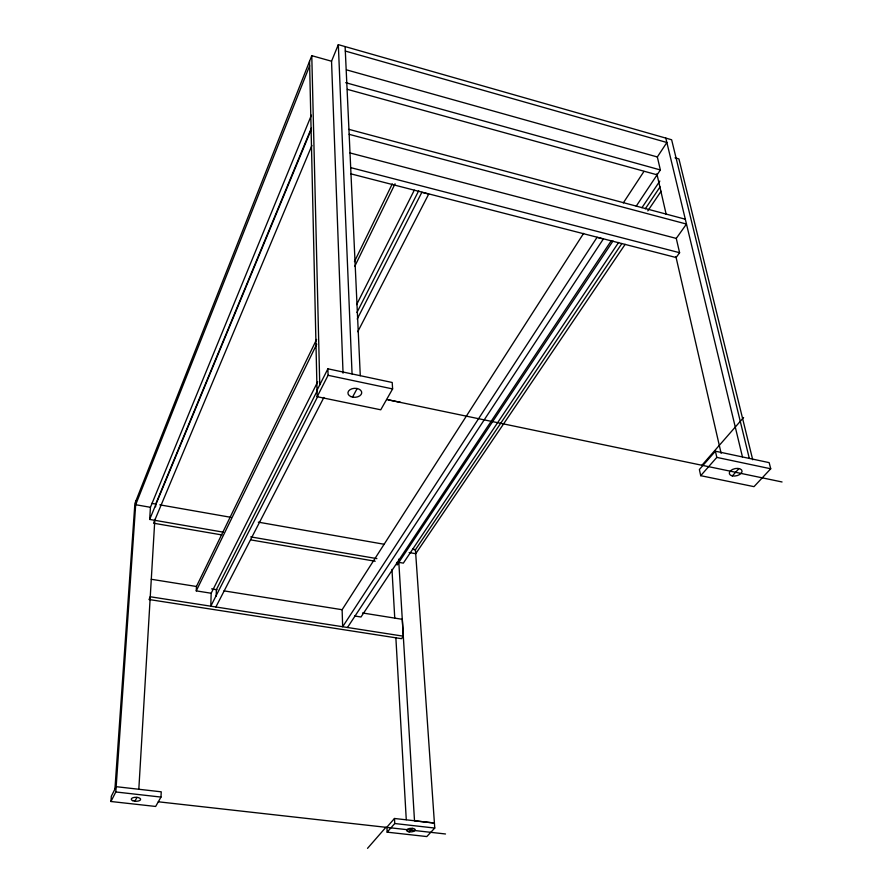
<?xml version="1.0" encoding="UTF-8"?>
<svg xmlns="http://www.w3.org/2000/svg" width="893" height="893" viewBox="0 0 893 893"><rect width="100%" height="100%" fill="white"/><g stroke="black" fill="none" stroke-linecap="round" stroke-linejoin="round"><path stroke-width="1.34" d="M216.184 596.323L216.363 589.659L317.227 390.81M317.752 381.746L211.172 593.242L210.781 606.191L317.897 396.146M211.172 593.242L196.27 590.876L196.438 586.478L316.624 339.396M160.986 797.081L161.242 791.823L116.168 786.677L111.324 796.243L110.944 801.501L155.65 806.457L160.986 797.081L115.8 791.968L110.944 801.501M138.817 789.256L154.846 519.38M155.594 506.856L155.706 504.065L311.423 127.956M223.295 532.161L149.678 519.425L150.437 507.302L311.411 115.164M115.8 791.968L135.97 500.593M114.918 789.133L134.888 503.496L311.78 55.679L331.537 61.226L343.046 373.14M309.648 65.792L135.691 504.724L150.437 507.302M331.537 61.226L338.324 44.65L671.636 139.766L749.305 458.41M149.678 519.425L311.222 129.563M153.92 522.249L311.903 145.447M149.377 598.589L150.191 596.747L403.335 636.184L402.308 619.318L362.525 612.966M354.443 261.638L392.273 183.88M196.27 590.876L316.769 344.118M354.7 266.46L395.063 183.791M356.62 304.625L414.296 190.164M317.026 390.252L327.898 368.809L392.206 382.483L392.607 388.924L380.753 409.798L317.171 396.704L309.547 61.316M356.943 312.517L418.728 190.722M317.171 396.704L328.077 375.306L327.898 368.809M357.2 319.091L421.842 192.319L428.707 194.082L357.769 331.716M215.883 606.983L323.891 397.43M134.91 801.2L136.975 797.36M352.534 397.106L357.155 388.511M583.631 233.352L342.119 609.718L342.666 626.73L597.015 237.382L603.333 239L347.489 627.478M623.303 202.901L643.942 171.445M636.218 206.16L660.362 169.949L657.337 156.967L666.87 142.5L345.323 51.057M611.113 240.976L360.995 616.996L354.655 615.991M613.022 240.965L397.095 565.001L396.939 562.389M618.626 242.427L403.335 563.126L398.803 562.344M641.944 207.701L659.827 181.067M398.635 559.208L414.508 820.812L434.411 823.045L394.483 818.479L386.903 827.152L387.149 832.164L426.798 836.562L434.757 828.057L415.435 549.731L621.908 243.51M645.271 208.839L660.083 186.883M625.145 244.347L415.714 553.705L409.161 552.555M647.816 210.871L661.099 191.247M350.804 173.834L676.113 257.53L679.595 252.708L676.269 238.409L686.471 224.065L349.152 134.33M403.335 636.184L401.526 638.685L148.964 599.504M367.525 848.35L385.899 827.309M701.92 465.275L743.601 417.522M715.405 451.199L699.375 469.528L700.715 475.679L754.005 486.652L770.726 468.78L769.163 462.63L715.405 451.199L716.811 457.395L700.715 475.679M387.149 832.164L394.751 823.525L394.483 818.479M409.351 831.852L412.51 828.369M732.349 475.902L739.013 468.546M158.307 801.791L445.507 833.984M394.751 823.525L434.757 828.057M151.23 579.267L196.505 586.489M211.608 588.889L217.088 589.771M223.953 590.865L341.941 609.685M250.721 536.883L376.891 558.616M153.529 523.198L221.944 534.94M250.676 539.874L375.205 561.239M412.778 549.262L415.491 549.731M151.754 503.373L155.762 504.076M159.791 504.835L230.941 517.337M258.311 522.148L384.191 544.272M412.733 549.251L415.435 549.731M388.399 399.818L400.778 402.408M386.68 399.539L782.056 481.974M328.077 375.306L392.607 388.924M716.811 457.395L770.726 468.78M350.569 167.594L679.595 252.708M349.967 152.937L676.269 238.409M348.929 129.362L685.311 219.209M345.691 82.681L660.362 169.949M347.388 89.356L657.103 174.827M346.495 69.855L657.337 156.967M675.041 157.838L678.926 158.932L752.721 459.772M665.81 138.102L742.463 456.948M656.857 173.744L666.211 214.465M675.889 256.548L721.131 453.354M391.971 569.399L394.751 618.068M395.856 637.535L406.27 819.685M345.111 46.581L360.281 375.696M338.324 44.65L352.065 373.955M311.78 55.679L319.761 384.861M350.893 396.592A6.91 4.498 -2.3 0 0 361.71 393.02A6.91 4.498 -2.3 0 0 351.898 388.801A6.91 4.498 -2.3 0 0 350.893 396.592M732.327 475.891A6.485 3.661 -12.5 0 0 742.061 471.381A6.485 3.661 -12.5 0 0 732.651 469.394A6.485 3.661 -12.5 0 0 732.327 475.891M408.347 831.673A4.353 1.786 -3.3 0 0 415.245 830.099A4.353 1.786 -3.3 0 0 409.195 828.548A4.353 1.786 -3.3 0 0 408.347 831.673M132.756 800.686A4.677 1.987 1.1 0 0 140.502 799.804A4.677 1.987 1.1 0 0 134.564 797.36A4.677 1.987 1.1 0 0 132.756 800.686"/></g></svg>
